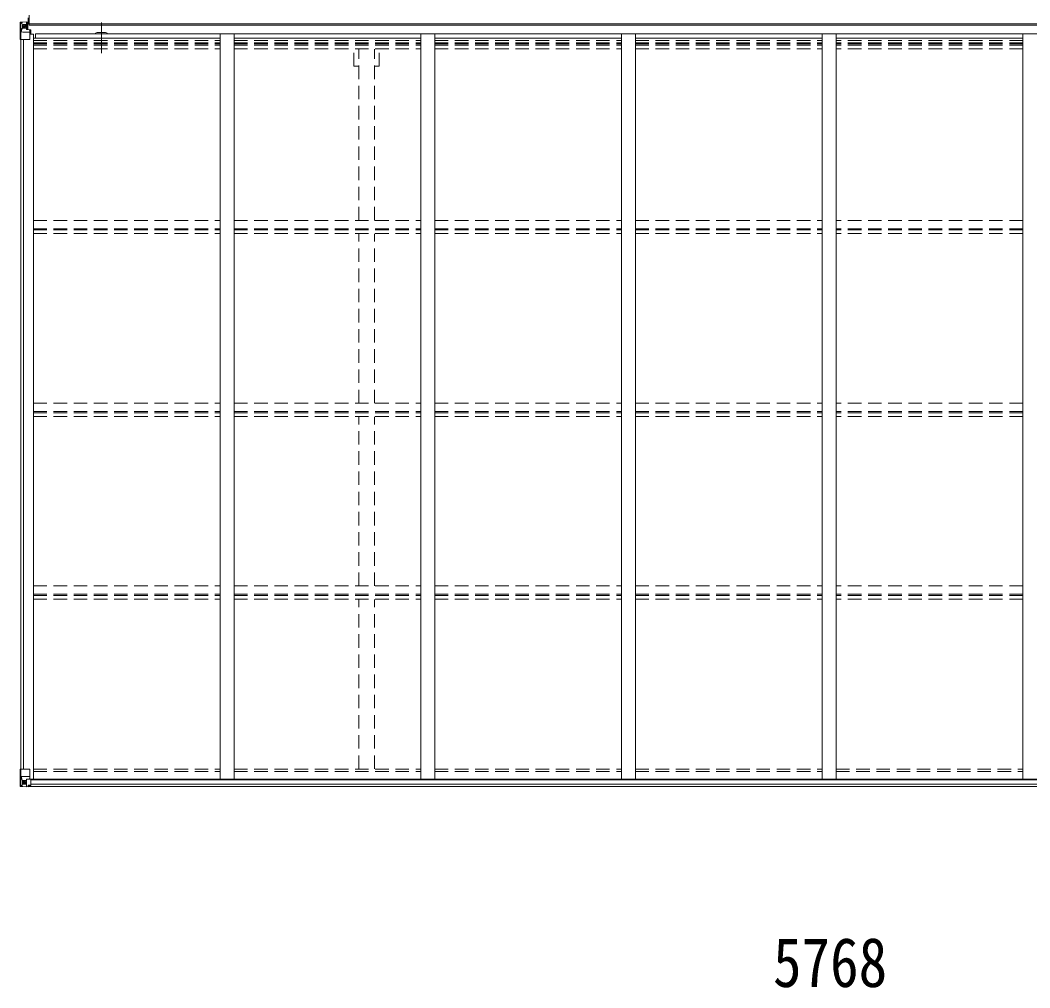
# Model space of a CAD drawing. Units: millimetres at full size, sheet at 1:40; details may follow other scales. Extents: x -11243 to 11243, y -7760 to 7760.
# Drawn here: x 958 to 4560, y 203 to 3653 of the extents above; entities that cross this region are included whole.
import ezdxf
from ezdxf.enums import TextEntityAlignment as Align

# ---------------------------------------------------------------- set-up
doc = ezdxf.new("R2010")
doc.units = ezdxf.units.MM
doc.header["$LTSCALE"] = 40
doc.linetypes.add('CHAIN1', pattern=[8, 5, -1, 1, -1])
doc.linetypes.add('DASHED1', pattern=[1.8, 1.2, -0.6])
for name, color, linetype, lineweight in [('0-1_本体', 5, 'CHAIN1', 9), ('0-3_ELV2', 4, 'Continuous', 9), ('0-4_TABLE1', 6, 'Continuous', 9), ('0-6_OTH_LINE', 6, 'Continuous', 9)]:
    doc.layers.add(name, color=color, linetype=linetype, lineweight=lineweight)
doc.styles.add('ＭＳ ゴシック', font='')
doc.styles.get('ＭＳ ゴシック').set_extended_font_data('MS Gothic')

msp = doc.modelspace()

# ---------------------------------------------------------------- linework, layer by layer
at = {"layer": '0-1_本体'}
msp.add_line((1247.98, 3644.44), (1247.98, 3535.67), dxfattribs=at)
at = {"layer": '0-3_ELV2'}
for p, q in [((981.97, 3644.73), (987.47, 3644.73)), ((981.97, 3642.59), (989.97, 3642.59)), ((989.97, 3635.23), (989.97, 3670.23)), ((6698.97, 3639.98), (989.97, 3639.98)), ((6698.97, 3635.23), (989.97, 3635.23)), ((1005.47, 3602.62), (992.47, 3602.62)), ((1005.47, 3602.62), (1005.47, 946.31)), ((1012.97, 3588.93), (1012.97, 3604.45)), ((1012.97, 3604.45), (6675.97, 3604.45)), ((1260.48, 3609.12), (1235.48, 3609.12)), ((1671.47, 3604.43), (1671.47, 946.31)), ((1721.47, 3604.43), (1721.47, 946.31)), ((2387.47, 3604.43), (2387.47, 946.31)), ((2437.47, 3604.43), (2437.47, 946.31)), ((3103.47, 3604.43), (3103.47, 946.31)), ((3153.47, 3604.43), (3153.47, 946.31)), ((3819.47, 3604.43), (3819.47, 946.31)), ((3869.47, 3604.43), (3869.47, 946.31)), ((4535.47, 3604.43), (4535.47, 946.31)), ((960.47, 3583.97), (960.47, 982.32)), ((970.17, 3583.97), (970.17, 982.32)), ((1005.47, 3588.93), (1671.47, 3588.93)), ((1721.47, 3588.93), (2387.47, 3588.93)), ((2437.47, 3588.93), (3103.47, 3588.93)), ((3153.47, 3588.93), (3819.47, 3588.93)), ((4535.47, 3588.93), (3869.47, 3588.93)), ((985.21, 946.31), (6703.74, 946.31)), ((996.97, 944.04), (6691.97, 944.04)), ((986.97, 920.53), (6701.97, 920.53)), ((996.97, 928.43), (6691.97, 928.43))]:
    msp.add_line(p, q, dxfattribs=at)
at = {"layer": '0-3_ELV2', "linetype": 'DASHED1'}
for p, q in [((1005.47, 3580.54), (1671.47, 3580.54)), ((1005.47, 3572.34), (1671.47, 3572.34)), ((1005.47, 3568.41), (1671.47, 3568.41)), ((1721.47, 3580.54), (2387.47, 3580.54)), ((1721.47, 3572.34), (2387.47, 3572.34)), ((1721.47, 3568.41), (2387.47, 3568.41)), ((2437.47, 3580.54), (3103.47, 3580.54)), ((2437.47, 3572.34), (3103.47, 3572.34)), ((2437.47, 3568.41), (3103.47, 3568.41)), ((3153.47, 3580.54), (3819.47, 3580.54)), ((3153.47, 3572.34), (3819.47, 3572.34)), ((3153.47, 3568.41), (3819.47, 3568.41)), ((4535.47, 3580.54), (3869.47, 3580.54)), ((4535.47, 3572.34), (3869.47, 3572.34)), ((4535.47, 3568.41), (3869.47, 3568.41)), ((1005.47, 3563.33), (1671.47, 3563.33)), ((1005.47, 3550.33), (1671.47, 3550.33)), ((1721.47, 3563.33), (2387.47, 3563.33)), ((1721.47, 3550.33), (2387.47, 3550.33)), ((2149.27, 3488.73), (2149.27, 3549.14)), ((2166.97, 2938.88), (2166.97, 3549.14)), ((2221.97, 2938.88), (2221.97, 3549.14)), ((2239.67, 3488.73), (2239.67, 3549.14)), ((2437.47, 3563.33), (3103.47, 3563.33)), ((2437.47, 3550.33), (3103.47, 3550.33)), ((3153.47, 3563.33), (3819.47, 3563.33)), ((3153.47, 3550.33), (3819.47, 3550.33)), ((4535.47, 3563.33), (3869.47, 3563.33)), ((4535.47, 3550.33), (3869.47, 3550.33)), ((2149.27, 3488.73), (2166.97, 3488.73)), ((2221.97, 3488.73), (2239.67, 3488.73)), ((1005.47, 2939.01), (1671.44, 2939.01)), ((1721.47, 2939.01), (2387.44, 2939.01)), ((2437.47, 2939.01), (3103.44, 2939.01)), ((3153.47, 2939.01), (3819.44, 2939.01)), ((4535.47, 2939.01), (3869.47, 2939.01)), ((1005.47, 2909.27), (1671.44, 2909.27)), ((1005.47, 2904.72), (1671.44, 2904.72)), ((1005.47, 2891.71), (1671.44, 2891.71)), ((1721.47, 2909.27), (2387.44, 2909.27)), ((1721.47, 2904.72), (2387.44, 2904.72)), ((1721.47, 2891.71), (2387.44, 2891.71)), ((2166.97, 2287.22), (2166.97, 2890.52)), ((2221.97, 2287.22), (2221.97, 2890.52)), ((2437.47, 2909.27), (3103.44, 2909.27)), ((2437.47, 2904.72), (3103.44, 2904.72)), ((2437.47, 2891.71), (3103.44, 2891.71)), ((3153.47, 2909.27), (3819.44, 2909.27)), ((3153.47, 2904.72), (3819.44, 2904.72)), ((3153.47, 2891.71), (3819.44, 2891.71)), ((4535.47, 2909.27), (3869.47, 2909.27)), ((4535.47, 2904.72), (3869.47, 2904.72)), ((4535.47, 2891.71), (3869.47, 2891.71)), ((1005.47, 2287.34), (1671.44, 2287.34)), ((1721.47, 2287.34), (2387.44, 2287.34)), ((2437.47, 2287.34), (3103.44, 2287.34)), ((3153.47, 2287.34), (3819.44, 2287.34)), ((4535.47, 2287.34), (3869.47, 2287.34)), ((1005.47, 2257.61), (1671.44, 2257.61)), ((1005.47, 2253.06), (1671.44, 2253.06)), ((1005.47, 2240.05), (1671.44, 2240.05)), ((1721.47, 2257.61), (2387.44, 2257.61)), ((1721.47, 2253.06), (2387.44, 2253.06)), ((1721.47, 2240.05), (2387.44, 2240.05)), ((2166.97, 1635.56), (2166.97, 2238.85)), ((2221.97, 1635.56), (2221.97, 2238.85)), ((2437.47, 2257.61), (3103.44, 2257.61)), ((2437.47, 2253.06), (3103.44, 2253.06)), ((2437.47, 2240.05), (3103.44, 2240.05)), ((3153.47, 2257.61), (3819.44, 2257.61)), ((3153.47, 2253.06), (3819.44, 2253.06)), ((3153.47, 2240.05), (3819.44, 2240.05)), ((4535.47, 2257.61), (3869.47, 2257.61)), ((4535.47, 2253.06), (3869.47, 2253.06)), ((4535.47, 2240.05), (3869.47, 2240.05)), ((1005.47, 1635.68), (1671.44, 1635.68)), ((1721.47, 1635.68), (2387.44, 1635.68)), ((2437.47, 1635.68), (3103.44, 1635.68)), ((3153.47, 1635.68), (3819.44, 1635.68)), ((4535.47, 1635.68), (3869.47, 1635.68)), ((1005.47, 1605.95), (1671.44, 1605.95)), ((1005.47, 1601.4), (1671.44, 1601.4)), ((1005.47, 1588.39), (1671.44, 1588.39)), ((1721.47, 1605.95), (2387.44, 1605.95)), ((1721.47, 1601.4), (2387.44, 1601.4)), ((1721.47, 1588.39), (2387.44, 1588.39)), ((2166.97, 983.28), (2166.97, 1587.19)), ((2221.97, 983.28), (2221.97, 1587.19)), ((2437.47, 1605.95), (3103.44, 1605.95)), ((2437.47, 1601.4), (3103.44, 1601.4)), ((2437.47, 1588.39), (3103.44, 1588.39)), ((3153.47, 1605.95), (3819.44, 1605.95)), ((3153.47, 1601.4), (3819.44, 1601.4)), ((3153.47, 1588.39), (3819.44, 1588.39)), ((4535.47, 1605.95), (3869.47, 1605.95)), ((4535.47, 1601.4), (3869.47, 1601.4)), ((4535.47, 1588.39), (3869.47, 1588.39)), ((1005.47, 982.47), (1671.47, 982.47)), ((1005.47, 974.13), (1671.47, 974.13)), ((1721.47, 982.47), (2387.47, 982.47)), ((1721.47, 974.13), (2387.47, 974.13)), ((2437.47, 982.47), (3103.47, 982.47)), ((2437.47, 974.13), (3103.47, 974.13)), ((3153.47, 982.47), (3819.47, 982.47)), ((3153.47, 974.13), (3819.47, 974.13)), ((3869.47, 982.47), (4535.47, 982.47)), ((3869.47, 974.13), (4535.47, 974.13))]:
    msp.add_line(p, q, dxfattribs=at)
at = {"layer": '0-3_ELV2'}
for centre, start, end in [((1235.48, 3596.62), 90, 141.18803), ((1260.48, 3596.62), 38.81197, 90)]:
    msp.add_arc(centre, 12.5, start, end, dxfattribs=at)
at = {"layer": '0-4_TABLE1'}
for p, q in [((958.47, 3644.68), (958.47, 3583.97)), ((986.97, 3647.36), (959.41, 3645.68)), ((959.41, 3645.63), (959.41, 3645.67)), ((968.38, 3646.06), (960.46, 3645.59)), ((961.32, 3644.62), (961.32, 3644.55)), ((961.32, 3583.97), (961.32, 3644.55)), ((965.29, 3641.18), (962.55, 3644.84)), ((980.47, 3646.85), (968.47, 3646.07)), ((980.47, 3620.87), (980.47, 3646.97)), ((980.47, 3646.08), (986.97, 3646.48)), ((981.97, 3641.26), (980.47, 3641.26)), ((986.97, 3645.55), (981.97, 3645.47)), ((989.97, 3640.9), (981.97, 3640.9)), ((982.08, 3639.6), (985.97, 3639.6)), ((982.47, 3641.93), (982.47, 3639.97)), ((989.97, 3641.93), (982.47, 3641.93)), ((989.97, 3641.9), (982.47, 3641.9)), ((982.47, 3639.97), (989.97, 3640.04)), ((982.47, 3639.81), (982.47, 3639.97)), ((989.97, 3639.87), (982.47, 3639.81)), ((985.97, 3619.86), (985.97, 3639.83)), ((986.97, 3644.73), (986.97, 3647.36)), ((987.47, 3644.23), (987.47, 3661.23)), ((987.47, 3645.48), (989.97, 3645.48)), ((987.47, 3645.26), (989.97, 3645.26)), ((987.47, 3644.23), (989.97, 3644.23)), ((988.97, 3644.23), (988.97, 3661.23)), ((989.97, 3644.23), (989.97, 3661.23)), ((961.86, 3610.85), (966.01, 3622.93)), ((961.86, 3610.85), (968.47, 3610.63)), ((966.14, 3637.67), (968.47, 3637.73)), ((966.14, 3624.2), (966.14, 3637.67)), ((968.47, 3624.16), (966.14, 3624.2)), ((981.97, 3637.72), (968.47, 3637.72)), ((981.97, 3624.17), (968.47, 3624.17)), ((968.47, 3624.16), (968.47, 3624.17)), ((968.47, 3610.63), (992.47, 3610.63)), ((973.95, 3630.53), (973.95, 3629.57)), ((981.3, 3620.61), (991.65, 3618.96)), ((981.3, 3619.98), (981.3, 3620.61)), ((991.65, 3618.32), (981.3, 3619.98)), ((985.97, 3635.97), (981.97, 3635.97)), ((985.97, 3627.76), (981.97, 3627.76)), ((991.65, 3618.96), (991.65, 3618.32)), ((991.93, 3618.88), (996.97, 3618.83)), ((992.47, 3584.97), (992.47, 3618.06)), ((996.97, 3617.12), (992.47, 3617.09)), ((996.97, 3606.97), (992.47, 3606.97)), ((995.97, 3618.84), (995.97, 3617.11)), ((996.97, 3602.62), (996.97, 3618.83)), ((958.47, 3583.97), (991.47, 3583.97)), ((958.47, 982.32), (991.47, 982.32)), ((958.47, 921.62), (958.47, 982.32)), ((961.32, 982.32), (961.32, 921.74)), ((992.47, 981.32), (992.47, 948.23)), ((961.86, 955.44), (968.47, 955.66)), ((961.86, 955.44), (966.01, 943.36)), ((968.47, 942.13), (966.14, 942.09)), ((966.14, 942.09), (966.14, 928.62)), ((968.47, 955.66), (992.47, 955.66)), ((968.47, 942.13), (968.47, 942.12)), ((980.47, 942.12), (968.47, 942.12)), ((972.99, 935.76), (972.99, 936.72)), ((980.47, 946.11), (986.97, 946.11)), ((980.47, 946.11), (980.47, 919.32)), ((991.65, 947.97), (981.3, 946.31)), ((981.3, 946.31), (981.3, 946.11)), ((984, 946.11), (991.65, 947.33)), ((986.97, 946.11), (995.97, 946.08)), ((991.65, 947.33), (991.65, 947.97)), ((996.97, 945.17), (996.97, 925.01)), ((959.41, 920.66), (959.41, 920.61)), ((968.38, 920.23), (960.46, 920.7)), ((961.32, 921.67), (961.32, 921.74)), ((965.29, 925.12), (962.55, 921.45)), ((966.14, 928.62), (968.47, 928.56)), ((968.47, 928.57), (980.47, 928.57)), ((980.47, 919.44), (968.47, 920.22)), ((986.97, 918.93), (986.97, 924.87)), ((995.97, 924.3), (986.97, 924.24))]:
    msp.add_line(p, q, dxfattribs=at)
for points in [[(986.97, 3645.96), (981.97, 3645.96), (981.97, 3620.5)], [(972.03, 3631.49), (971.07, 3631.49), (971.07, 3632.45), (972.03, 3632.45)], [(972.99, 3633.41), (972.99, 3634.37), (973.95, 3634.37), (973.95, 3633.41)], [(973.95, 3629.57), (972.99, 3629.57), (972.99, 3630.53)], [(974.91, 3632.45), (975.87, 3632.45), (975.87, 3631.49), (974.91, 3631.49)], [(972.99, 936.72), (973.95, 936.72), (973.95, 935.76)], [(959.41, 920.61), (968.47, 920.06), (986.97, 918.93)], [(972.03, 933.84), (971.07, 933.84), (971.07, 934.8), (972.03, 934.8)], [(973.95, 932.88), (973.95, 931.92), (972.99, 931.92), (972.99, 932.88)], [(974.91, 934.8), (975.87, 934.8), (975.87, 933.84), (974.91, 933.84)], [(996.97, 925.01), (996.96, 924.91), (986.97, 924.87)]]:
    msp.add_lwpolyline(points, dxfattribs=at)
for centre in [(973.47, 3631.97), (973.47, 934.32)]:
    msp.add_circle(centre, 5.3, dxfattribs=at)
for centre, radius, start, end in [((959.47, 3644.68), 1, 93.50017, 180.00079), ((959.47, 3644.67), 0.999, 93.4424, 179.95083), ((959.47, 3644.64), 0.999, 93.4424, 179.95083), ((960.63, 3658.28), 12.7, 269.24466, 275.10311), ((962.6, 3644.67), 1.28, 131.17831, 182.45895), ((982.47, 3642.43), 0.5, 179.99802, 269.99691), ((982.47, 3642.4), 0.5, 180.00109, 270.00109), ((982.47, 3639.47), 0.5, 90.52895, 180.04464), ((982.49, 3639.29), 0.513, 91.88028, 181.04707), ((972.03, 3633.41), 0.96, 270, 0), ((972.03, 3630.53), 0.96, 0, 90), ((974.91, 3633.41), 0.96, 180, 270), ((974.91, 3630.53), 0.96, 90, 180), ((981.41, 3621.54), 0.937, 182.32209, 263.26766), ((981.41, 3620.91), 0.937, 182.32209, 263.26766), ((991.54, 3618.03), 0.937, 2.32209, 83.26766), ((991.54, 3617.39), 0.937, 2.32209, 83.26766), ((991.47, 3584.97), 1, 270, 0), ((991.47, 981.32), 1, 0, 90), ((981.41, 945.38), 0.937, 96.73234, 129.06602), ((991.54, 948.9), 0.937, 276.73234, 357.67791), ((991.54, 948.26), 0.937, 276.73234, 357.67791), ((959.47, 921.65), 0.999, 180.04917, 266.5576), ((959.47, 921.62), 0.999, 180.04917, 266.5576), ((959.47, 921.61), 1, 179.99921, 266.49983), ((960.63, 908.01), 12.7, 84.89689, 90.75534), ((962.6, 921.62), 1.28, 177.54105, 228.82169), ((972.03, 935.76), 0.96, 270, 0), ((972.03, 932.88), 0.96, 0, 90), ((974.91, 935.76), 0.96, 180, 270), ((974.91, 932.88), 0.96, 90, 180)]:
    msp.add_arc(centre, radius, start, end, dxfattribs=at)
for centre, major_axis, ratio, start_param, end_param in [((961.41, 3645.76), (2, 0.12), 0.060933, 2.0712557, 3.1453404), ((1160.41, 3657.99), (201, 12.36), 0.060933, 3.1453404, 3.145839), ((963.27, 3637.59), (0.03, 5), 0.573921, 0.7672717, 1.551125), ((961.6, 3642.66), (-0.02, 3), 0.466854, 0.125683, 0.7596956), ((962.58, 3613.19), (0.85, 2.32), 0.403757, 3.0087805, 3.9744392), ((964.74, 3624.22), (0, 3), 0.468246, 1.5772882, 2.0127935), ((886.72, 3637.72), (81.75, 0), 0.061163, 6.2824128, 6.2831853), ((962.58, 953.1), (0.85, -2.32), 0.403757, 3.0087805, 3.9744392), ((964.74, 942.07), (0, -3), 0.468246, 1.5772882, 2.0127935), ((995.97, 945.17), (1, -0.021), 0.906239, 0.0187047, 1.589501), ((961.41, 920.53), (2, -0.12), 0.060933, 2.0712557, 3.1453404), ((1160.41, 908.3), (201, -12.36), 0.060933, 3.1453404, 3.145839), ((961.6, 923.63), (-0.02, -3), 0.466854, 0.125683, 0.7596956), ((963.27, 928.7), (0.03, -5), 0.573921, 0.7672717, 1.551125), ((886.72, 928.57), (81.75, 0), 0.061163, 6.2824128, 6.2831853), ((995.97, 925.01), (1, 0.012), 0.707053, 4.7036637, 6.124411)]:
    msp.add_ellipse(centre, major_axis=major_axis, ratio=ratio, start_param=start_param, end_param=end_param, dxfattribs=at)

# ---------------------------------------------------------------- texts
at = {"layer": '0-6_OTH_LINE', "color": 7, "style": 'ＭＳ ゴシック', "width": 0.85}
msp.add_text('5768', height=176, dxfattribs=at).set_placement((3644.47, 152.69), align=Align.BOTTOM_LEFT)

doc.saveas('drawing.dxf')
